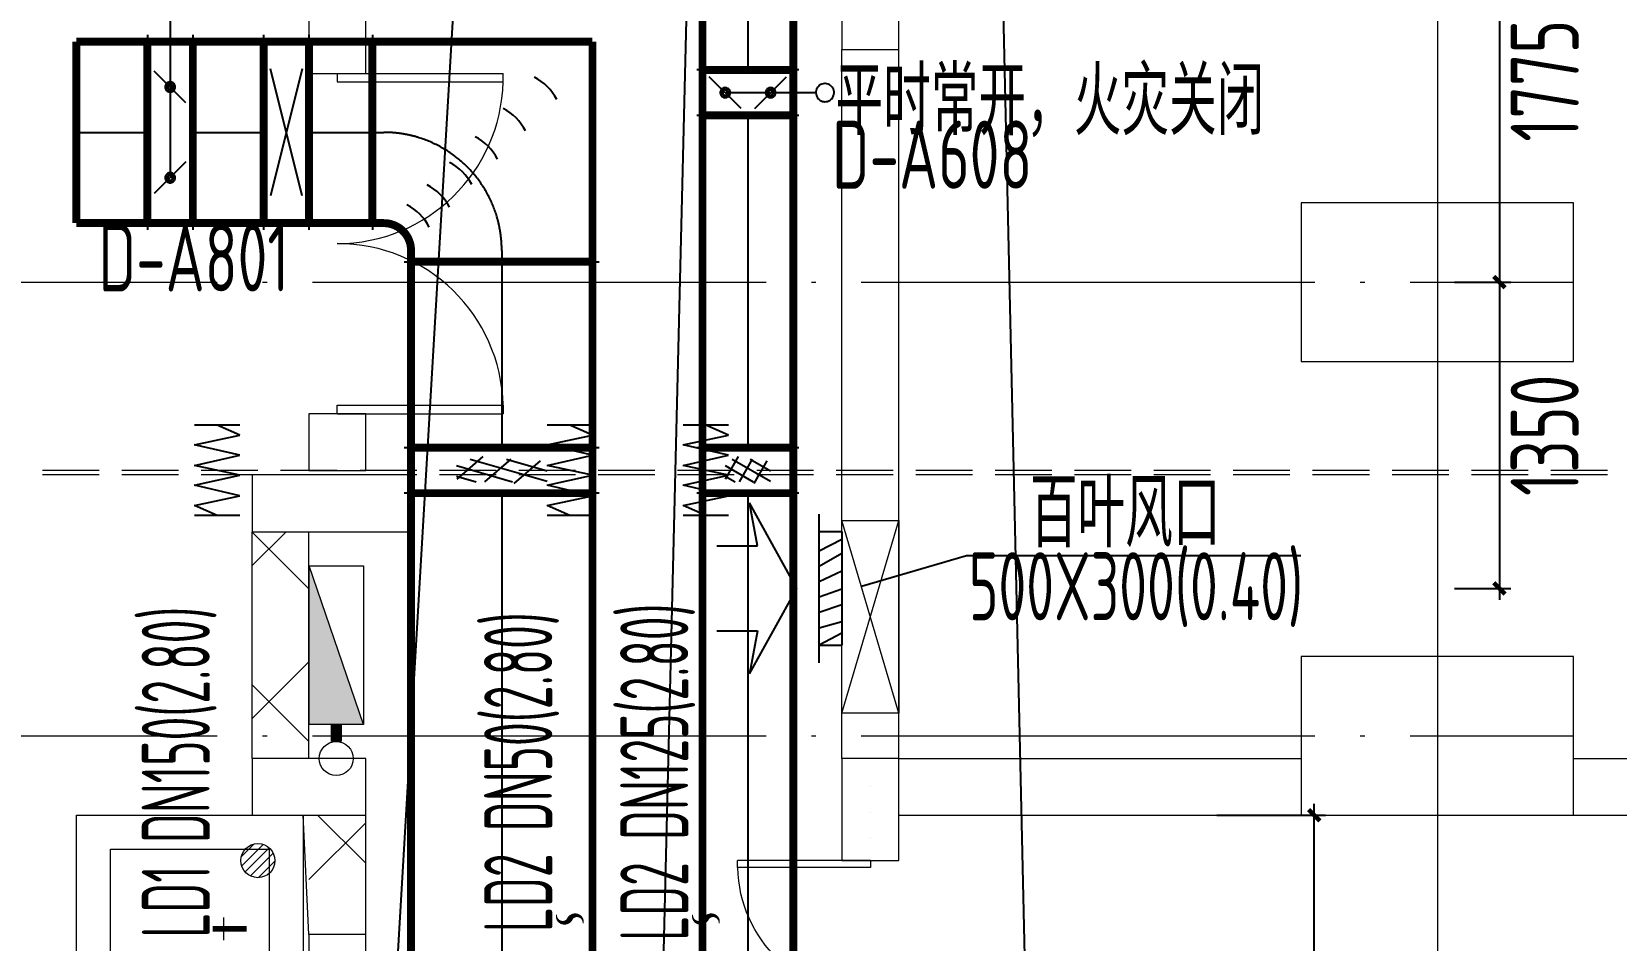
# Model space of a CAD drawing. Extents: x 4 to 13611208, y -605838 to 574722.
# Drawn here: x 13259200 to 13266186, y 204658 to 208663 of the extents above; entities that cross this region are included whole.
import ezdxf
from ezdxf.enums import TextEntityAlignment as Align

# ---------------------------------------------------------------- set-up
doc = ezdxf.new("R2010")
doc.units = 0
doc.header["$LTSCALE"] = 1000
doc.header["$MEASUREMENT"] = 0
for name, pattern in [('CENTER2', [28.575, 19.05, -3.175, 3.175, -3.175]), ('DASH', [0.35, 0.25, -0.1]), ('DOTE', [2.42, 2, -0.2, 0.02, -0.2])]:
    doc.linetypes.add(name, pattern=pattern)
doc.layers.add('0标记', color=1, linetype='Continuous', plot=False)
for name, color, linetype in [('DUCT-K-S阀门', 7, 'Continuous'), ('DUCT-X-P标注', 7, 'Continuous'), ('DUCT-X-S中心线', 5, 'CENTER2'), ('DUCT-X-S标注', 7, 'Continuous'), ('DUCT-X-S法兰', 4, 'Continuous'), ('DUCT-X-S管', 3, 'Continuous'), ('DUCT-X-S管端线', 4, 'Continuous'), ('DUCT-X-S阀门', 7, 'Continuous'), ('DUCT-X-S风口', 7, 'Continuous'), ('DUCT-X-YP中心线', 5, 'CENTER2'), ('DUCT-X-YP法兰', 2, 'Continuous'), ('DUCT-X-YP管', 31, 'Continuous'), ('DUCT-X-YP管端线', 2, 'Continuous'), ('DUCT-X-YP阀门', 7, 'Continuous'), ('SXT-冷冻水回水', 4, 'DASH'), ('SXT-标注', 7, 'Continuous'), ('VRV-标注', 7, 'Continuous')]:
    doc.layers.add(name, color=color, linetype=linetype)
for name, color, linetype, lineweight in [('pipe排水', 8, 'Continuous', 5), ('SXT-设备', 1, 'Continuous', 25), ('建筑底图', 8, 'Continuous', 13)]:
    doc.layers.add(name, color=color, linetype=linetype, lineweight=lineweight)
doc.styles.add('67', font='gbenor.shx', dxfattribs={"width": 0.7, "bigfont": 'hztxt.shx'})
doc.styles.add('du', font='gbenor.shx', dxfattribs={"width": 0.8, "bigfont": 'hztxt.shx'})
doc.dimstyles.new('67', dxfattribs={"dimscale": 100, "dimtxt": 3, "dimasz": 0.5, "dimexe": 0.5, "dimexo": 2, "dimgap": 0.5, "dimtad": 2, "dimdec": 0, "dimrnd": 5, "dimzin": 0, "dimdsep": 46, "dimtxsty": 'du', "dimblk": 'ARCHTICK', "dimcen": 0, "dimdle": 0.5, "dimclrd": 256, "dimclre": 256, "dimclrt": 256, "dimazin": 0, "dimtfac": 1, "dimtdec": 0, "dimtix": 1, "dimtmove": 2, "dimatfit": 3, "dimfxl": 100, "dimtolj": 1, "dimtzin": 0, "dimlwd": -1, "dimlwe": -1, "dimarcsym": 0})

# ---------------------------------------------------------------- blocks, each defined once
blk = doc.blocks.new('地漏')
at = {"layer": 'pipe排水'}
h = blk.add_hatch(dxfattribs=at)
h.set_pattern_fill('ANSI31', color=8, scale=25, style=0)
h.set_pattern_definition([(45, (-444803.95, -349136.397), (-28.0633004, 28.0633004), [])])
h.paths.add_polyline_path([(100, 0, 1), (-100, 0, 1)])
blk.add_circle((0, 0), 100, dxfattribs=at)
blk = doc.blocks.new('杨春湖给排水平面图-水嘴')
blk.add_line((50, 100), (-50, 100))
at = {"const_width": 25}
blk.add_lwpolyline([(0, 0), (0, 150)], dxfattribs=at)
blk = doc.blocks.new('_FZH')
blk.add_lwpolyline([(-0.5, -0.5), (0.5, -0.5), (0.5, 0.5), (-0.5, 0.5)], close=True)
blk = doc.blocks.new('$DorLib2D$00000002')
for p, q in [((-0.5, 0), (-0.5, 0.4875)), ((-0.475, 0.4875), (-0.5, 0.4875)), ((-0.475, 0), (-0.475, 0.4875)), ((0.475, 0), (0.475, 0.4875)), ((0.475, 0.4875), (0.5, 0.4875)), ((0.5, 0), (0.5, 0.4875)), ((-0.5, 0), (-0.475, 0)), ((0.5, 0), (0.475, 0))]:
    blk.add_line(p, q)
at = {"lineweight": 13}
for centre, start, end in [((-0.4875, 0), 0, 88.5307), ((0.4875, 0), 91.4693, 180)]:
    blk.add_arc(centre, 0.4875, start, end, dxfattribs=at)
blk = doc.blocks.new('金属软管')
for p, q in [((-50, 0), (50, 0)), ((0, 0), (50, -22.4)), ((50, -22.4), (-50, -43.7)), ((-50, -43.7), (50, -66.9)), ((50, -66.9), (-50, -88.9)), ((-50, -88.9), (50, -110.3)), ((50, -110.3), (-50, -133.4)), ((-50, -133.4), (50, -155.7)), ((50, -155.7), (-50, -177.2)), ((-50, -177.2), (0, -199.1)), ((-50, -199.1), (50, -199.1))]:
    blk.add_line(p, q)
blk = doc.blocks.new('水管断线(粗)')
at = {"linetype": 'Continuous'}
for points in [[(-58.7, 18.8, 3.5, 24.5, 0.827702), (0, 0, 24.5, 24.5, 0)], [(58.7, -18.8, 3.5, 24.5, 0.827702), (0, 0, 24.5, 24.5, 0)]]:
    blk.add_lwpolyline(points, format="xyseb", dxfattribs=at)
blk = doc.blocks.new('_ArchTick')
at = {"color": 0, "linetype": 'ByBlock', "const_width": 0.4}
blk.add_lwpolyline([(-0.5, -0.5), (0.5, 0.5)], dxfattribs=at)
blk = doc.blocks.new('*D805')
at = {"layer": 'DUCT-X-P标注', "transparency": 16777216}
for p, q in [((13265670.5, 209384.7), (13265670.5, 207509.5)), ((13265472.4, 209334.7), (13265720.5, 209334.7)), ((13265472.4, 207559.5), (13265720.5, 207559.5))]:
    blk.add_line(p, q, dxfattribs=at)
at = {"layer": 'DUCT-X-P标注', "transparency": 16777216, "xscale": 50, "yscale": 50, "zscale": 50}
for p, rotation in [((13265670.5, 209334.7), 90), ((13265670.5, 207559.5), 270)]:
    blk.add_blockref('_ArchTick', p, dxfattribs=dict(at, rotation=rotation))
at = {"layer": 'DUCT-X-P标注', "transparency": 16777216, "insert": (13265870.5, 208447.1), "char_height": 300, "attachment_point": 5, "rotation": 90, "style": 'du'}
blk.add_mtext('\\A1;1775', dxfattribs=at)
blk = doc.blocks.new('*D806')
at = {"layer": 'DUCT-X-P标注', "transparency": 16777216}
for p, q in [((13265670.5, 207609.5), (13265670.5, 206159.5)), ((13265472.4, 207559.5), (13265720.5, 207559.5)), ((13265472.5, 206209.5), (13265720.5, 206209.5))]:
    blk.add_line(p, q, dxfattribs=at)
at = {"layer": 'DUCT-X-P标注', "transparency": 16777216, "xscale": 50, "yscale": 50, "zscale": 50}
for p, rotation in [((13265670.5, 207559.5), 90), ((13265670.5, 206209.5), 270)]:
    blk.add_blockref('_ArchTick', p, dxfattribs=dict(at, rotation=rotation))
at = {"layer": 'DUCT-X-P标注', "transparency": 16777216, "insert": (13265870.5, 206884.5), "char_height": 300, "attachment_point": 5, "rotation": 90, "style": 'du'}
blk.add_mtext('\\A1;1350', dxfattribs=at)
blk = doc.blocks.new('*D929')
at = {"layer": 'DUCT-K-S阀门', "transparency": 16777216}
for p, q in [((13261812.5, 204559.5), (13261997, 204559.5)), ((13261947, 204559.5), (13261947, 204609.5)), ((13261947, 204559.5), (13261947, 204211.9)), ((13261812.5, 204211.9), (13261997, 204211.9)), ((13261947, 204211.9), (13261947, 204161.9))]:
    blk.add_line(p, q, dxfattribs=at)
at = {"layer": 'DUCT-K-S阀门', "transparency": 16777216, "xscale": 50, "yscale": 50, "zscale": 50}
for p, rotation in [((13261947, 204559.5), 270), ((13261947, 204211.9), 90)]:
    blk.add_blockref('_ArchTick', p, dxfattribs=dict(at, rotation=rotation))
at = {"layer": 'DUCT-K-S阀门', "transparency": 16777216, "insert": (13262147, 204385.7), "char_height": 300, "attachment_point": 5, "rotation": 90, "style": 'du'}
blk.add_mtext('\\A1;350', dxfattribs=at)
blk = doc.blocks.new('3#消火栓')
at = {"ltscale": 3.5}
blk.add_hatch(color=256, dxfattribs=at).paths.add_polyline_path([(-350, 240), (-350, 0), (350, 240)])
blk.add_line((-350, 0), (350, 240))
blk.add_lwpolyline([(-350, 240), (350, 240), (350, 0), (-350, 0)], close=True)
at = {"const_width": 50}
blk.add_lwpolyline([(-350, 120), (-425, 120)], dxfattribs=at)
blk.add_circle((-500, 120), 75)
blk = doc.blocks.new('*D1930')
at = {"layer": 'VRV-标注', "transparency": 16777216}
for p, q in [((13264854.6, 200759.5), (13264854.6, 205259.5)), ((13264424.5, 205209.5), (13264904.6, 205209.5)), ((13264424.5, 200809.5), (13264904.6, 200809.5))]:
    blk.add_line(p, q, dxfattribs=at)
at = {"layer": 'VRV-标注', "transparency": 16777216, "xscale": 50, "yscale": 50, "zscale": 50}
for p, rotation in [((13264854.6, 205209.5), 90), ((13264854.6, 200809.5), 270)]:
    blk.add_blockref('_ArchTick', p, dxfattribs=dict(at, rotation=rotation))
at = {"layer": 'VRV-标注', "transparency": 16777216, "insert": (13265054.6, 203009.5), "char_height": 300, "attachment_point": 5, "rotation": 90, "style": 'du'}
blk.add_mtext('\\A1;4400', dxfattribs=at)
blk = doc.blocks.new('$风口$00000149')
for p, q in [((408, 301.4), (199.6, 0)), ((372.5, 150), (408, 301.4)), ((100, 262), (100, -262)), ((0, -200.2), (0, 200.2)), ((0, 157.8), (100, 200.2)), ((100, 200.2), (0, 200.2)), ((0, 117.6), (100, 140)), ((552.1, 150), (372.5, 150)), ((0, 58.4), (100, 84.8)), ((0, 2.8), (100, 30.6)), ((199.6, 0), (408, -301.4)), ((0, -61.1), (100, -22.8)), ((0, -123.4), (100, -77.8)), ((100, -132.3), (0, -174)), ((552.1, -150), (372.5, -150)), ((372.5, -150), (408, -301.4)), ((100, -200.2), (0, -200.2))]:
    blk.add_line(p, q)

msp = doc.modelspace()

# ---------------------------------------------------------------- hatches: boundary and pattern name
at = {"layer": '建筑底图'}
h = msp.add_hatch(dxfattribs=at)
h.set_pattern_fill('ANSI37', color=8, scale=300, style=0)
h.set_pattern_definition([(45, (0, -5775), (-336.759605, 336.759605), []), (135, (0, -5775), (-336.759605, -336.759605), [])])
h.paths.add_polyline_path([(13260422.4, 206459.5), (13260172.4, 206459.5), (13260172.4, 205459.5), (13260422.4, 205459.5)])
h = msp.add_hatch(dxfattribs=at)
h.set_pattern_fill('ANSI37', color=8, scale=300, style=0)
h.set_pattern_definition([(45, (0, 0), (-336.759605, 336.759605), []), (135, (0, 0), (-336.759605, -336.759605), [])])
h.paths.add_polyline_path([(13260672.4, 205209.5), (13260422.4, 205209.5), (13260422.4, 204684.5), (13260672.4, 204684.5)])

# ---------------------------------------------------------------- linework, layer by layer
at = {"layer": '0标记'}
for points in [[(13260275.3, 195415.6), (13262812.1, 238538.4)], [(13263991.4, 186314.9), (13262812.1, 238538.4), (13261754.1, 195134.6)]]:
    msp.add_lwpolyline(points, dxfattribs=at)
at = {"layer": 'DUCT-X-P标注'}
msp.add_line((13264795.3, 206353.6), (13263321.8, 206353.6), dxfattribs=at)
msp.add_lwpolyline([(13263321.8, 206353.6), (13262858.3, 206217.3)], dxfattribs=at)
at = {"layer": 'DUCT-X-S中心线'}
for p, q in [((13259396.3, 208219.5), (13259710, 208219.5)), ((13259910.4, 208219.5), (13260222.2, 208219.5)), ((13260422.6, 208219.5), (13260702.2, 208219.5)), ((13260702.4, 208219.5), (13260752.4, 208219.5)), ((13261272.4, 207699.5), (13261272.4, 207649.5)), ((13261272.4, 207649.3), (13261272.4, 206829.7)), ((13261272.4, 206629.3), (13261272.4, 199597.2))]:
    msp.add_line(p, q, dxfattribs=at)
msp.add_arc((13260752.4, 207699.5), 520, 0, 90, dxfattribs=at)
at = {"layer": 'DUCT-X-S法兰'}
for p, q in [((13259710.1, 208649.5), (13259710.1, 207789.5)), ((13259910.3, 208649.5), (13259910.3, 207789.5)), ((13260222.3, 208649.5), (13260222.3, 207789.5)), ((13260422.5, 208649.5), (13260422.5, 207789.5)), ((13260702.3, 208649.5), (13260702.3, 207789.5)), ((13260842.4, 207649.4), (13261702.4, 207649.4)), ((13261702.4, 206829.6), (13260842.4, 206829.6)), ((13261702.4, 206629.4), (13260842.4, 206629.4))]:
    msp.add_line(p, q, dxfattribs=at)
at = {"layer": 'DUCT-X-S法兰', "color": 18, "true_color": 0x000000}
for p in [(13259710, 208219.5, 4250), (13259710.2, 208219.5, 4250), (13259910.2, 208219.5, 4250), (13259910.4, 208219.5, 4250), (13260222.2, 208219.5, 4250), (13260222.4, 208219.5, 4250), (13260422.4, 208219.5, 4250), (13260422.6, 208219.5, 4250), (13260702.2, 208219.5, 4250), (13260702.4, 208219.5, 4250), (13261272.4, 207649.5, 4250), (13261272.4, 207649.3, 4250), (13261272.4, 206829.7, 4250), (13261272.4, 206829.5, 4250), (13261272.4, 206629.5, 4250), (13261272.4, 206629.3, 4250)]:
    msp.add_point(p, dxfattribs=at)
at = {"layer": 'DUCT-X-S管', "const_width": 35}
for points in [[(13259710, 208619.5), (13259396.3, 208619.5)], [(13259396.3, 208619.5), (13259396.3, 207819.5)], [(13259710, 207819.5), (13259710, 208619.5)], [(13259710.2, 208619.5), (13259910.2, 208619.5)], [(13260222.2, 208619.5), (13259910.4, 208619.5)], [(13259910.4, 208619.5), (13259910.4, 207819.5)], [(13260222.2, 207819.5), (13260222.2, 208619.5)], [(13260222.4, 208619.5), (13260422.4, 208619.5)], [(13260702.2, 208619.5), (13260422.6, 208619.5)], [(13260422.6, 208619.5), (13260422.6, 207819.5)], [(13260702.2, 207819.5), (13260702.2, 208619.5)], [(13260702.4, 208619.5), (13261672.4, 208619.5)], [(13261672.4, 208619.5), (13261672.4, 207649.5)], [(13259396.3, 207819.5), (13259710, 207819.5)], [(13259910.2, 207819.5), (13259710.2, 207819.5)], [(13259910.4, 207819.5), (13260222.2, 207819.5)], [(13260422.4, 207819.5), (13260222.4, 207819.5)], [(13260422.6, 207819.5), (13260702.2, 207819.5)], [(13260752.4, 207819.5), (13260702.4, 207819.5)], [(13260872.4, 207649.5), (13260872.4, 207699.5)], [(13260872.4, 207649.3), (13260872.4, 206829.7)], [(13261672.4, 207649.3), (13260872.4, 207649.3)], [(13261672.4, 206829.7), (13261672.4, 207649.3)], [(13260872.4, 206829.7), (13261672.4, 206829.7)], [(13260872.4, 206629.5), (13260872.4, 206829.5)], [(13261672.4, 206829.5), (13261672.4, 206629.5)], [(13260872.4, 206629.3), (13260872.4, 199597.2)], [(13261672.4, 206629.3), (13260872.4, 206629.3)], [(13261672.4, 199597.2), (13261672.4, 206629.3)]]:
    msp.add_lwpolyline(points, dxfattribs=at)
msp.add_lwpolyline([(13260872.4, 207699.5, 0.414214), (13260752.4, 207819.5)], format="xyb", dxfattribs=at)
at = {"layer": 'DUCT-X-S管', "color": 18, "true_color": 0x000000}
for p in [(13260702.4, 208219.5, 4250), (13261272.4, 207649.5, 4250)]:
    msp.add_point(p, dxfattribs=at)
at = {"layer": 'DUCT-X-S管端线'}
for p, q in [((13259710.2, 208619.5), (13259710.2, 207819.5)), ((13259910.2, 208619.5), (13259910.2, 207819.5)), ((13260222.4, 208619.5), (13260222.4, 207819.5)), ((13260422.4, 208619.5), (13260422.4, 207819.5)), ((13260702.4, 207819.5), (13260702.4, 208619.5)), ((13261672.4, 207649.5), (13260872.4, 207649.5)), ((13261672.4, 206829.5), (13260872.4, 206829.5)), ((13261672.4, 206629.5), (13260872.4, 206629.5))]:
    msp.add_line(p, q, dxfattribs=at)
for centre in [(13261314.5, 208261.7), (13261176.6, 208123.8), (13261052.9, 208000), (13260939.7, 207886.9), (13260840.8, 207787.9), (13260752.4, 207699.5)]:
    msp.add_arc(centre, 225, 27, 63, dxfattribs=at)
at = {"layer": 'DUCT-X-S阀门'}
for p, q in [((13259810.2, 208719.5), (13259810.2, 208619.5)), ((13259810.2, 208619.5), (13259810.2, 208219.5)), ((13259880.2, 208349.5), (13259740.2, 208489.5)), ((13260392.4, 207939.6), (13260252.3, 208499.4)), ((13260392.4, 208499.5), (13260252.4, 207939.5)), ((13259788.4, 208423.6), (13259788, 208419.5)), ((13259788, 208419.5), (13259788.4, 208415.4)), ((13259789.5, 208427.5), (13259788.4, 208423.6)), ((13259788.4, 208415.4), (13259789.5, 208411.5)), ((13259791.3, 208431.2), (13259789.5, 208427.5)), ((13259789.5, 208411.5), (13259791.3, 208407.8)), ((13259793.8, 208434.4), (13259791.3, 208431.2)), ((13259791.3, 208407.8), (13259793.8, 208404.6)), ((13259796.8, 208437.2), (13259793.8, 208434.4)), ((13259793.8, 208404.6), (13259796.8, 208401.8)), ((13259795.8, 208423.7), (13259795.2, 208420.9)), ((13259795.2, 208420.9), (13259795.2, 208418.1)), ((13259795.2, 208418.1), (13259795.8, 208415.3)), ((13259796.8, 208426.4), (13259795.8, 208423.7)), ((13259795.8, 208415.3), (13259796.8, 208412.6)), ((13259800.3, 208439.3), (13259796.8, 208437.2)), ((13259798.4, 208428.8), (13259796.8, 208426.4)), ((13259796.8, 208412.6), (13259798.4, 208410.2)), ((13259796.8, 208401.8), (13259800.3, 208399.7)), ((13259800.3, 208430.9), (13259798.4, 208428.8)), ((13259798.4, 208410.2), (13259800.3, 208408.2)), ((13259799.9, 208422.5), (13259799.5, 208420.5)), ((13259799.5, 208420.5), (13259799.5, 208418.5)), ((13259799.5, 208418.5), (13259799.9, 208416.5)), ((13259800.6, 208424.4), (13259799.9, 208422.5)), ((13259799.9, 208416.5), (13259800.6, 208414.6)), ((13259804.1, 208440.8), (13259800.3, 208439.3)), ((13259802.7, 208432.5), (13259800.3, 208430.9)), ((13259800.3, 208408.2), (13259802.7, 208406.5)), ((13259801.7, 208426.1), (13259800.6, 208424.4)), ((13259800.6, 208414.6), (13259801.7, 208412.9)), ((13259803.1, 208427.6), (13259801.7, 208426.1)), ((13259801.7, 208412.9), (13259803.1, 208411.4)), ((13259805.3, 208433.7), (13259802.7, 208432.5)), ((13259802.7, 208406.5), (13259805.3, 208405.3)), ((13259804.8, 208428.8), (13259803.1, 208427.6)), ((13259803.1, 208411.4), (13259804.8, 208410.2)), ((13259808.1, 208441.6), (13259804.1, 208440.8)), ((13259806.7, 208429.7), (13259804.8, 208428.8)), ((13259804.8, 208410.2), (13259806.7, 208409.4)), ((13259808, 208434.4), (13259805.3, 208433.7)), ((13259805.3, 208405.3), (13259808, 208404.7)), ((13259808.6, 208430.1), (13259806.7, 208429.7)), ((13259806.7, 208409.4), (13259808.6, 208408.9)), ((13259810.9, 208434.5), (13259808, 208434.4)), ((13259808, 208404.7), (13259810.9, 208404.5)), ((13259812.2, 208441.6), (13259808.1, 208441.6)), ((13259810.7, 208430.2), (13259808.6, 208430.1)), ((13259808.6, 208408.9), (13259810.7, 208408.8)), ((13259810.2, 208419.5), (13259810.2, 208019.5)), ((13259812.7, 208429.9), (13259810.7, 208430.2)), ((13259810.7, 208408.8), (13259812.7, 208409.1)), ((13259813.7, 208434.1), (13259810.9, 208434.5)), ((13259810.9, 208404.5), (13259813.7, 208404.9)), ((13259816.2, 208440.8), (13259812.2, 208441.6)), ((13259814.6, 208429.3), (13259812.7, 208429.9)), ((13259812.7, 208409.1), (13259814.6, 208409.8)), ((13259816.4, 208433.2), (13259813.7, 208434.1)), ((13259813.7, 208404.9), (13259816.4, 208405.9)), ((13259816.4, 208428.3), (13259814.6, 208429.3)), ((13259814.6, 208409.8), (13259816.4, 208410.8)), ((13259820, 208439.3), (13259816.2, 208440.8)), ((13259818.9, 208431.7), (13259816.4, 208433.2)), ((13259817.9, 208426.9), (13259816.4, 208428.3)), ((13259816.4, 208410.8), (13259817.9, 208412.1)), ((13259816.4, 208405.9), (13259818.9, 208407.3)), ((13259819.2, 208425.3), (13259817.9, 208426.9)), ((13259817.9, 208412.1), (13259819.2, 208413.7)), ((13259821, 208429.9), (13259818.9, 208431.7)), ((13259818.9, 208407.3), (13259821, 208409.2)), ((13259820.1, 208423.5), (13259819.2, 208425.3)), ((13259819.2, 208413.7), (13259820.1, 208415.5)), ((13259823.5, 208437.2), (13259820, 208439.3)), ((13259820, 208399.7), (13259823.5, 208401.8)), ((13259820.7, 208421.5), (13259820.1, 208423.5)), ((13259820.1, 208415.5), (13259820.7, 208417.5)), ((13259820.9, 208419.5), (13259820.7, 208421.5)), ((13259820.7, 208417.5), (13259820.9, 208419.5)), ((13259822.8, 208427.6), (13259821, 208429.9)), ((13259821, 208409.2), (13259822.8, 208411.4)), ((13259824.1, 208425.1), (13259822.8, 208427.6)), ((13259822.8, 208411.4), (13259824.1, 208413.9)), ((13259826.5, 208434.4), (13259823.5, 208437.2)), ((13259823.5, 208401.8), (13259826.5, 208404.6)), ((13259824.9, 208422.4), (13259824.1, 208425.1)), ((13259824.1, 208413.9), (13259824.9, 208416.7)), ((13259825.2, 208419.5), (13259824.9, 208422.4)), ((13259824.9, 208416.7), (13259825.2, 208419.5)), ((13259829, 208431.2), (13259826.5, 208434.4)), ((13259826.5, 208404.6), (13259829, 208407.8)), ((13259830.8, 208427.5), (13259829, 208431.2)), ((13259829, 208407.8), (13259830.8, 208411.5)), ((13259831.9, 208423.6), (13259830.8, 208427.5)), ((13259830.8, 208411.5), (13259831.9, 208415.4)), ((13259832.3, 208419.5), (13259831.9, 208423.6)), ((13259831.9, 208415.4), (13259832.3, 208419.5)), ((13259800.3, 208399.7), (13259804.1, 208398.2)), ((13259804.1, 208398.2), (13259808.1, 208397.5)), ((13259808.1, 208397.5), (13259812.2, 208397.5)), ((13259812.2, 208397.5), (13259816.2, 208398.2)), ((13259816.2, 208398.2), (13259820, 208399.7)), ((13259880.2, 208089.5), (13259740.2, 207949.5)), ((13259788.4, 208023.6), (13259788, 208019.5)), ((13259788, 208019.5), (13259788.4, 208015.4)), ((13259789.5, 208027.5), (13259788.4, 208023.6)), ((13259788.4, 208015.4), (13259789.5, 208011.5)), ((13259791.3, 208031.2), (13259789.5, 208027.5)), ((13259789.5, 208011.5), (13259791.3, 208007.8)), ((13259793.8, 208034.4), (13259791.3, 208031.2)), ((13259791.3, 208007.8), (13259793.8, 208004.6)), ((13259796.8, 208037.2), (13259793.8, 208034.4)), ((13259793.8, 208004.6), (13259796.8, 208001.8)), ((13259795.8, 208023.7), (13259795.2, 208020.9)), ((13259795.2, 208020.9), (13259795.2, 208018.1)), ((13259795.2, 208018.1), (13259795.8, 208015.3)), ((13259796.8, 208026.4), (13259795.8, 208023.7)), ((13259795.8, 208015.3), (13259796.8, 208012.6)), ((13259800.3, 208039.3), (13259796.8, 208037.2)), ((13259798.4, 208028.8), (13259796.8, 208026.4)), ((13259796.8, 208012.6), (13259798.4, 208010.2)), ((13259796.8, 208001.8), (13259800.3, 207999.7)), ((13259800.3, 208030.9), (13259798.4, 208028.8)), ((13259798.4, 208010.2), (13259800.3, 208008.2)), ((13259799.9, 208022.5), (13259799.5, 208020.5)), ((13259799.5, 208020.5), (13259799.5, 208018.5)), ((13259799.5, 208018.5), (13259799.9, 208016.5)), ((13259800.6, 208024.4), (13259799.9, 208022.5)), ((13259799.9, 208016.5), (13259800.6, 208014.6)), ((13259804.1, 208040.8), (13259800.3, 208039.3)), ((13259802.7, 208032.5), (13259800.3, 208030.9)), ((13259800.3, 208008.2), (13259802.7, 208006.5)), ((13259800.3, 207999.7), (13259804.1, 207998.2)), ((13259801.7, 208026.1), (13259800.6, 208024.4)), ((13259800.6, 208014.6), (13259801.7, 208012.9)), ((13259803.1, 208027.6), (13259801.7, 208026.1)), ((13259801.7, 208012.9), (13259803.1, 208011.4)), ((13259805.3, 208033.7), (13259802.7, 208032.5)), ((13259802.7, 208006.5), (13259805.3, 208005.3)), ((13259804.8, 208028.8), (13259803.1, 208027.6)), ((13259803.1, 208011.4), (13259804.8, 208010.2)), ((13259808.1, 208041.6), (13259804.1, 208040.8)), ((13259804.1, 207998.2), (13259808.1, 207997.5)), ((13259806.7, 208029.7), (13259804.8, 208028.8)), ((13259804.8, 208010.2), (13259806.7, 208009.4)), ((13259808, 208034.4), (13259805.3, 208033.7)), ((13259805.3, 208005.3), (13259808, 208004.7)), ((13259808.6, 208030.1), (13259806.7, 208029.7)), ((13259806.7, 208009.4), (13259808.6, 208008.9)), ((13259810.9, 208034.5), (13259808, 208034.4)), ((13259808, 208004.7), (13259810.9, 208004.5)), ((13259812.2, 208041.6), (13259808.1, 208041.6)), ((13259808.1, 207997.5), (13259812.2, 207997.5)), ((13259810.7, 208030.2), (13259808.6, 208030.1)), ((13259808.6, 208008.9), (13259810.7, 208008.8)), ((13259812.7, 208029.9), (13259810.7, 208030.2)), ((13259810.7, 208008.8), (13259812.7, 208009.1)), ((13259813.7, 208034.1), (13259810.9, 208034.5)), ((13259810.9, 208004.5), (13259813.7, 208004.9)), ((13259816.2, 208040.8), (13259812.2, 208041.6)), ((13259812.2, 207997.5), (13259816.2, 207998.2)), ((13259814.6, 208029.3), (13259812.7, 208029.9)), ((13259812.7, 208009.1), (13259814.6, 208009.8)), ((13259816.4, 208033.2), (13259813.7, 208034.1)), ((13259813.7, 208004.9), (13259816.4, 208005.9)), ((13259816.4, 208028.3), (13259814.6, 208029.3)), ((13259814.6, 208009.8), (13259816.4, 208010.8)), ((13259820, 208039.3), (13259816.2, 208040.8)), ((13259816.2, 207998.2), (13259820, 207999.7)), ((13259818.9, 208031.7), (13259816.4, 208033.2)), ((13259817.9, 208026.9), (13259816.4, 208028.3)), ((13259816.4, 208010.8), (13259817.9, 208012.1)), ((13259816.4, 208005.9), (13259818.9, 208007.3)), ((13259819.2, 208025.3), (13259817.9, 208026.9)), ((13259817.9, 208012.1), (13259819.2, 208013.7)), ((13259821, 208029.9), (13259818.9, 208031.7)), ((13259818.9, 208007.3), (13259821, 208009.2)), ((13259820.1, 208023.5), (13259819.2, 208025.3)), ((13259819.2, 208013.7), (13259820.1, 208015.5)), ((13259823.5, 208037.2), (13259820, 208039.3)), ((13259820, 207999.7), (13259823.5, 208001.8)), ((13259820.7, 208021.5), (13259820.1, 208023.5)), ((13259820.1, 208015.5), (13259820.7, 208017.5)), ((13259820.9, 208019.5), (13259820.7, 208021.5)), ((13259820.7, 208017.5), (13259820.9, 208019.5)), ((13259822.8, 208027.6), (13259821, 208029.9)), ((13259821, 208009.2), (13259822.8, 208011.4)), ((13259824.1, 208025.1), (13259822.8, 208027.6)), ((13259822.8, 208011.4), (13259824.1, 208013.9)), ((13259826.5, 208034.4), (13259823.5, 208037.2)), ((13259823.5, 208001.8), (13259826.5, 208004.6)), ((13259824.9, 208022.4), (13259824.1, 208025.1)), ((13259824.1, 208013.9), (13259824.9, 208016.7)), ((13259825.2, 208019.5), (13259824.9, 208022.4)), ((13259824.9, 208016.7), (13259825.2, 208019.5)), ((13259829, 208031.2), (13259826.5, 208034.4)), ((13259826.5, 208004.6), (13259829, 208007.8)), ((13259830.8, 208027.5), (13259829, 208031.2)), ((13259829, 208007.8), (13259830.8, 208011.5)), ((13259831.9, 208023.6), (13259830.8, 208027.5)), ((13259830.8, 208011.5), (13259831.9, 208015.4)), ((13259832.3, 208019.5), (13259831.9, 208023.6)), ((13259831.9, 208015.4), (13259832.3, 208019.5)), ((13261072.4, 206750.9), (13261319.6, 206679.5)), ((13261075.5, 206691.1), (13261191, 206791.1)), ((13261133.2, 206779.5), (13261472.4, 206681.6)), ((13261198.1, 206679.5), (13261313.5, 206779.5)), ((13261293.2, 206779.5), (13261472.4, 206727.8)), ((13261327.6, 206671.4), (13261443, 206771.4)), ((13261072.4, 206704.7), (13261159.6, 206679.5))]:
    msp.add_line(p, q, dxfattribs=at)
at = {"layer": 'DUCT-X-YP中心线'}
for p, q in [((13262357.4, 208884), (13262357.4, 208494.5)), ((13262357.4, 208294.3), (13262357.4, 206829.7)), ((13262357.4, 206629.3), (13262357.4, 197109.5))]:
    msp.add_line(p, q, dxfattribs=at)
at = {"layer": 'DUCT-X-YP法兰'}
for p, q in [((13262582.4, 208494.6), (13262132.4, 208494.6)), ((13262582.4, 208294.4), (13262132.4, 208294.4)), ((13262582.4, 206829.6), (13262132.4, 206829.6)), ((13262582.4, 206629.4), (13262132.4, 206629.4))]:
    msp.add_line(p, q, dxfattribs=at)
at = {"layer": 'DUCT-X-YP法兰', "color": 18, "true_color": 0x000000}
for p in [(13262357.4, 208494.7, 4100), (13262357.4, 208494.5, 4100), (13262357.4, 208294.5, 4100), (13262357.4, 208294.3, 4100), (13262357.4, 206829.7, 4100), (13262357.4, 206829.5, 4100), (13262357.4, 206629.5, 4100), (13262357.4, 206629.3, 4100)]:
    msp.add_point(p, dxfattribs=at)
at = {"layer": 'DUCT-X-YP管', "const_width": 35}
for points in [[(13262157.4, 208884.1), (13262157.4, 208494.5)], [(13262557.4, 208494.5), (13262557.4, 208884)], [(13262157.4, 208494.5), (13262557.4, 208494.5)], [(13262157.4, 208294.5), (13262157.4, 208494.5)], [(13262557.4, 208494.5), (13262557.4, 208294.5)], [(13262157.4, 208294.3), (13262157.4, 206829.7)], [(13262557.4, 208294.3), (13262157.4, 208294.3)], [(13262557.4, 206829.7), (13262557.4, 208294.3)], [(13262157.4, 206829.7), (13262557.4, 206829.7)], [(13262157.4, 206629.5), (13262157.4, 206829.5)], [(13262557.4, 206829.5), (13262557.4, 206629.5)], [(13262157.4, 206629.3), (13262157.4, 197109.5)], [(13262557.4, 206629.3), (13262157.4, 206629.3)], [(13262557.4, 197109.5), (13262557.4, 206629.3)]]:
    msp.add_lwpolyline(points, dxfattribs=at)
at = {"layer": 'DUCT-X-YP管端线'}
for p, q in [((13262557.4, 208494.5), (13262157.4, 208494.5)), ((13262557.4, 208294.5), (13262157.4, 208294.5)), ((13262557.4, 206829.5), (13262157.4, 206829.5)), ((13262557.4, 206629.5), (13262157.4, 206629.5))]:
    msp.add_line(p, q, dxfattribs=at)
at = {"layer": 'DUCT-X-YP阀门'}
for p, q in [((13262327.4, 208324.5), (13262187.4, 208464.5)), ((13262237.6, 208404.4), (13262236.1, 208400.6)), ((13262239.7, 208407.9), (13262237.6, 208404.4)), ((13262242.5, 208410.9), (13262239.7, 208407.9)), ((13262245.7, 208413.3), (13262242.5, 208410.9)), ((13262244.9, 208402.8), (13262243.5, 208400.2)), ((13262246.8, 208405.1), (13262244.9, 208402.8)), ((13262249.4, 208415.2), (13262245.7, 208413.3)), ((13262249.1, 208407), (13262246.8, 208405.1)), ((13262249.3, 208401.5), (13262248.1, 208399.9)), ((13262251.6, 208408.4), (13262249.1, 208407)), ((13262250.8, 208402.9), (13262249.3, 208401.5)), ((13262253.3, 208416.3), (13262249.4, 208415.2)), ((13262252.5, 208404), (13262250.8, 208402.9)), ((13262254.5, 208409.2), (13262251.6, 208408.4)), ((13262254.4, 208404.8), (13262252.5, 208404)), ((13262257.4, 208416.7), (13262253.3, 208416.3)), ((13262256.4, 208405.2), (13262254.4, 208404.8)), ((13262257.4, 208409.5), (13262254.5, 208409.2)), ((13262258.4, 208405.2), (13262256.4, 208405.2)), ((13262261.5, 208416.3), (13262257.4, 208416.7)), ((13262260.3, 208409.2), (13262257.4, 208409.5)), ((13262260.4, 208404.8), (13262258.4, 208405.2)), ((13262263.1, 208408.4), (13262260.3, 208409.2)), ((13262262.3, 208404), (13262260.4, 208404.8)), ((13262265.4, 208415.2), (13262261.5, 208416.3)), ((13262264, 208402.9), (13262262.3, 208404)), ((13262265.7, 208407), (13262263.1, 208408.4)), ((13262265.5, 208401.5), (13262264, 208402.9)), ((13262269.1, 208413.3), (13262265.4, 208415.2)), ((13262266.7, 208399.9), (13262265.5, 208401.5)), ((13262268, 208405.1), (13262265.7, 208407)), ((13262269.9, 208402.8), (13262268, 208405.1)), ((13262272.3, 208410.9), (13262269.1, 208413.3)), ((13262271.3, 208400.2), (13262269.9, 208402.8)), ((13262275.1, 208407.9), (13262272.3, 208410.9)), ((13262277.2, 208404.4), (13262275.1, 208407.9)), ((13262278.7, 208400.6), (13262277.2, 208404.4)), ((13262387.4, 208324.5), (13262527.4, 208464.5)), ((13262437.6, 208404.4), (13262436.1, 208400.6)), ((13262439.7, 208407.9), (13262437.6, 208404.4)), ((13262442.5, 208410.9), (13262439.7, 208407.9)), ((13262445.7, 208413.3), (13262442.5, 208410.9)), ((13262444.9, 208402.8), (13262443.5, 208400.2)), ((13262446.8, 208405.1), (13262444.9, 208402.8)), ((13262449.4, 208415.2), (13262445.7, 208413.3)), ((13262449.1, 208407), (13262446.8, 208405.1)), ((13262449.3, 208401.5), (13262448.1, 208399.9)), ((13262451.6, 208408.4), (13262449.1, 208407)), ((13262450.8, 208402.9), (13262449.3, 208401.5)), ((13262453.3, 208416.3), (13262449.4, 208415.2)), ((13262452.5, 208404), (13262450.8, 208402.9)), ((13262454.5, 208409.2), (13262451.6, 208408.4)), ((13262454.4, 208404.8), (13262452.5, 208404)), ((13262457.4, 208416.7), (13262453.3, 208416.3)), ((13262456.4, 208405.2), (13262454.4, 208404.8)), ((13262457.4, 208409.5), (13262454.5, 208409.2)), ((13262458.4, 208405.2), (13262456.4, 208405.2)), ((13262461.5, 208416.3), (13262457.4, 208416.7)), ((13262460.3, 208409.2), (13262457.4, 208409.5)), ((13262460.4, 208404.8), (13262458.4, 208405.2)), ((13262463.1, 208408.4), (13262460.3, 208409.2)), ((13262462.3, 208404), (13262460.4, 208404.8)), ((13262465.4, 208415.2), (13262461.5, 208416.3)), ((13262464, 208402.9), (13262462.3, 208404)), ((13262465.7, 208407), (13262463.1, 208408.4)), ((13262465.5, 208401.5), (13262464, 208402.9)), ((13262469.1, 208413.3), (13262465.4, 208415.2)), ((13262466.7, 208399.9), (13262465.5, 208401.5)), ((13262468, 208405.1), (13262465.7, 208407)), ((13262469.9, 208402.8), (13262468, 208405.1)), ((13262472.3, 208410.9), (13262469.1, 208413.3)), ((13262471.3, 208400.2), (13262469.9, 208402.8)), ((13262475.1, 208407.9), (13262472.3, 208410.9)), ((13262477.2, 208404.4), (13262475.1, 208407.9)), ((13262478.7, 208400.6), (13262477.2, 208404.4)), ((13262658.6, 208404.2), (13262657.6, 208398.7)), ((13262660.3, 208409.5), (13262658.6, 208404.2)), ((13262662.8, 208414.5), (13262660.3, 208409.5)), ((13262665.9, 208419.1), (13262662.8, 208414.5)), ((13262669.6, 208423.3), (13262665.9, 208419.1)), ((13262673.9, 208426.9), (13262669.6, 208423.3)), ((13262678.6, 208429.8), (13262673.9, 208426.9)), ((13262683.7, 208432.1), (13262678.6, 208429.8)), ((13262689.1, 208433.6), (13262683.7, 208432.1)), ((13262694.6, 208434.4), (13262689.1, 208433.6)), ((13262700.2, 208434.4), (13262694.6, 208434.4)), ((13262705.7, 208433.6), (13262700.2, 208434.4)), ((13262711.1, 208432.1), (13262705.7, 208433.6)), ((13262716.2, 208429.8), (13262711.1, 208432.1)), ((13262720.9, 208426.9), (13262716.2, 208429.8)), ((13262725.2, 208423.3), (13262720.9, 208426.9)), ((13262728.9, 208419.1), (13262725.2, 208423.3)), ((13262732, 208414.5), (13262728.9, 208419.1)), ((13262734.5, 208409.5), (13262732, 208414.5)), ((13262736.2, 208404.2), (13262734.5, 208409.5)), ((13262737.2, 208398.7), (13262736.2, 208404.2)), ((13262236.1, 208400.6), (13262235.3, 208396.5)), ((13262235.3, 208396.5), (13262235.3, 208392.5)), ((13262235.3, 208392.5), (13262236.1, 208388.4)), ((13262236.1, 208388.4), (13262237.6, 208384.6)), ((13262237.6, 208384.6), (13262239.7, 208381.1)), ((13262239.7, 208381.1), (13262242.5, 208378.1)), ((13262242.7, 208397.4), (13262242.4, 208394.5)), ((13262242.4, 208394.5), (13262242.7, 208391.6)), ((13262242.5, 208378.1), (13262245.7, 208375.7)), ((13262243.5, 208400.2), (13262242.7, 208397.4)), ((13262242.7, 208391.6), (13262243.5, 208388.8)), ((13262243.5, 208388.8), (13262244.9, 208386.2)), ((13262244.9, 208386.2), (13262246.8, 208383.9)), ((13262245.7, 208375.7), (13262249.4, 208373.8)), ((13262246.8, 208396), (13262246.7, 208394)), ((13262246.7, 208394), (13262247, 208392)), ((13262247.3, 208398), (13262246.8, 208396)), ((13262246.8, 208383.9), (13262249.1, 208382)), ((13262247, 208392), (13262247.6, 208390)), ((13262248.1, 208399.9), (13262247.3, 208398)), ((13262247.6, 208390), (13262248.7, 208388.3)), ((13262248.7, 208388.3), (13262250, 208386.7)), ((13262249.1, 208382), (13262251.6, 208380.6)), ((13262249.4, 208373.8), (13262253.3, 208372.7)), ((13262250, 208386.7), (13262251.6, 208385.5)), ((13262251.6, 208385.5), (13262253.4, 208384.5)), ((13262251.6, 208380.6), (13262254.5, 208379.8)), ((13262253.3, 208372.7), (13262257.4, 208372.3)), ((13262253.4, 208384.5), (13262255.4, 208384)), ((13262254.5, 208379.8), (13262257.4, 208379.5)), ((13262255.4, 208384), (13262257.4, 208383.8)), ((13262457.4, 208394.5), (13262257.4, 208394.5)), ((13262257.4, 208383.8), (13262259.4, 208384)), ((13262257.4, 208379.5), (13262260.3, 208379.8)), ((13262257.4, 208372.3), (13262261.5, 208372.7)), ((13262259.4, 208384), (13262261.4, 208384.5)), ((13262260.3, 208379.8), (13262263.1, 208380.6)), ((13262261.4, 208384.5), (13262263.2, 208385.5)), ((13262261.5, 208372.7), (13262265.4, 208373.8)), ((13262263.1, 208380.6), (13262265.7, 208382)), ((13262263.2, 208385.5), (13262264.8, 208386.7)), ((13262264.8, 208386.7), (13262266.1, 208388.3)), ((13262265.4, 208373.8), (13262269.1, 208375.7)), ((13262265.7, 208382), (13262268, 208383.9)), ((13262266.1, 208388.3), (13262267.2, 208390)), ((13262267.5, 208398), (13262266.7, 208399.9)), ((13262267.2, 208390), (13262267.8, 208392)), ((13262268, 208396), (13262267.5, 208398)), ((13262267.8, 208392), (13262268.1, 208394)), ((13262268.1, 208394), (13262268, 208396)), ((13262268, 208383.9), (13262269.9, 208386.2)), ((13262269.1, 208375.7), (13262272.3, 208378.1)), ((13262269.9, 208386.2), (13262271.3, 208388.8)), ((13262272.1, 208397.4), (13262271.3, 208400.2)), ((13262271.3, 208388.8), (13262272.1, 208391.6)), ((13262272.4, 208394.5), (13262272.1, 208397.4)), ((13262272.1, 208391.6), (13262272.4, 208394.5)), ((13262272.3, 208378.1), (13262275.1, 208381.1)), ((13262275.1, 208381.1), (13262277.2, 208384.6)), ((13262277.2, 208384.6), (13262278.7, 208388.4)), ((13262279.5, 208396.5), (13262278.7, 208400.6)), ((13262278.7, 208388.4), (13262279.5, 208392.5)), ((13262279.5, 208392.5), (13262279.5, 208396.5)), ((13262557.4, 208394.5), (13262357.4, 208394.5)), ((13262436.1, 208400.6), (13262435.3, 208396.5)), ((13262435.3, 208396.5), (13262435.3, 208392.5)), ((13262435.3, 208392.5), (13262436.1, 208388.4)), ((13262436.1, 208388.4), (13262437.6, 208384.6)), ((13262437.6, 208384.6), (13262439.7, 208381.1)), ((13262439.7, 208381.1), (13262442.5, 208378.1)), ((13262442.7, 208397.4), (13262442.4, 208394.5)), ((13262442.4, 208394.5), (13262442.7, 208391.6)), ((13262442.5, 208378.1), (13262445.7, 208375.7)), ((13262443.5, 208400.2), (13262442.7, 208397.4)), ((13262442.7, 208391.6), (13262443.5, 208388.8)), ((13262443.5, 208388.8), (13262444.9, 208386.2)), ((13262444.9, 208386.2), (13262446.8, 208383.9)), ((13262445.7, 208375.7), (13262449.4, 208373.8)), ((13262446.8, 208396), (13262446.7, 208394)), ((13262446.7, 208394), (13262447, 208392)), ((13262447.3, 208398), (13262446.8, 208396)), ((13262446.8, 208383.9), (13262449.1, 208382)), ((13262447, 208392), (13262447.6, 208390)), ((13262448.1, 208399.9), (13262447.3, 208398)), ((13262447.6, 208390), (13262448.7, 208388.3)), ((13262448.7, 208388.3), (13262450, 208386.7)), ((13262449.1, 208382), (13262451.6, 208380.6)), ((13262449.4, 208373.8), (13262453.3, 208372.7)), ((13262450, 208386.7), (13262451.6, 208385.5)), ((13262451.6, 208385.5), (13262453.4, 208384.5)), ((13262451.6, 208380.6), (13262454.5, 208379.8)), ((13262453.3, 208372.7), (13262457.4, 208372.3)), ((13262453.4, 208384.5), (13262455.4, 208384)), ((13262454.5, 208379.8), (13262457.4, 208379.5)), ((13262455.4, 208384), (13262457.4, 208383.8)), ((13262457.4, 208383.8), (13262459.4, 208384)), ((13262457.4, 208379.5), (13262460.3, 208379.8)), ((13262457.4, 208372.3), (13262461.5, 208372.7)), ((13262459.4, 208384), (13262461.4, 208384.5)), ((13262460.3, 208379.8), (13262463.1, 208380.6)), ((13262461.4, 208384.5), (13262463.2, 208385.5)), ((13262461.5, 208372.7), (13262465.4, 208373.8)), ((13262463.1, 208380.6), (13262465.7, 208382)), ((13262463.2, 208385.5), (13262464.8, 208386.7)), ((13262464.8, 208386.7), (13262466.1, 208388.3)), ((13262465.4, 208373.8), (13262469.1, 208375.7)), ((13262465.7, 208382), (13262468, 208383.9)), ((13262466.1, 208388.3), (13262467.2, 208390)), ((13262467.5, 208398), (13262466.7, 208399.9)), ((13262467.2, 208390), (13262467.8, 208392)), ((13262468, 208396), (13262467.5, 208398)), ((13262467.8, 208392), (13262468.1, 208394)), ((13262468.1, 208394), (13262468, 208396)), ((13262468, 208383.9), (13262469.9, 208386.2)), ((13262469.1, 208375.7), (13262472.3, 208378.1)), ((13262469.9, 208386.2), (13262471.3, 208388.8)), ((13262472.1, 208397.4), (13262471.3, 208400.2)), ((13262471.3, 208388.8), (13262472.1, 208391.6)), ((13262472.4, 208394.5), (13262472.1, 208397.4)), ((13262472.1, 208391.6), (13262472.4, 208394.5)), ((13262472.3, 208378.1), (13262475.1, 208381.1)), ((13262475.1, 208381.1), (13262477.2, 208384.6)), ((13262477.2, 208384.6), (13262478.7, 208388.4)), ((13262479.5, 208396.5), (13262478.7, 208400.6)), ((13262478.7, 208388.4), (13262479.5, 208392.5)), ((13262479.5, 208392.5), (13262479.5, 208396.5)), ((13262657.4, 208394.5), (13262557.4, 208394.5)), ((13262657.6, 208398.7), (13262657.4, 208393.1)), ((13262657.4, 208393.1), (13262658, 208387.6)), ((13262658, 208387.6), (13262659.4, 208382.1)), ((13262659.4, 208382.1), (13262661.4, 208377)), ((13262661.4, 208377), (13262664.2, 208372.1)), ((13262664.2, 208372.1), (13262667.7, 208367.7)), ((13262667.7, 208367.7), (13262671.7, 208363.9)), ((13262671.7, 208363.9), (13262676.2, 208360.6)), ((13262676.2, 208360.6), (13262681.1, 208358)), ((13262681.1, 208358), (13262686.4, 208356)), ((13262686.4, 208356), (13262691.8, 208354.9)), ((13262691.8, 208354.9), (13262697.4, 208354.5)), ((13262697.4, 208354.5), (13262703, 208354.9)), ((13262703, 208354.9), (13262708.4, 208356)), ((13262708.4, 208356), (13262713.7, 208358)), ((13262713.7, 208358), (13262718.6, 208360.6)), ((13262718.6, 208360.6), (13262723.1, 208363.9)), ((13262723.1, 208363.9), (13262727.1, 208367.7)), ((13262727.1, 208367.7), (13262730.6, 208372.1)), ((13262730.6, 208372.1), (13262733.3, 208377)), ((13262733.3, 208377), (13262735.4, 208382.1)), ((13262735.4, 208382.1), (13262736.8, 208387.5)), ((13262736.8, 208387.5), (13262737.4, 208393.1)), ((13262737.4, 208393.1), (13262737.2, 208398.7)), ((13262257.4, 206750.9), (13262381, 206679.5)), ((13262259, 206691.1), (13262316.7, 206791.1)), ((13262287.8, 206779.5), (13262457.4, 206681.6)), ((13262320.2, 206679.5), (13262378, 206779.5)), ((13262367.8, 206779.5), (13262457.4, 206727.8)), ((13262385, 206671.4), (13262442.7, 206771.4)), ((13262257.4, 206704.7), (13262301, 206679.5))]:
    msp.add_line(p, q, dxfattribs=at)
at = {"layer": '建筑底图', "color": 8, "linetype": 'DOTE'}
for p, q in [((13265397.4, 226059.5), (13265397.4, 202646.5)), ((13265397.4, 212259.5), (13265397.4, 180083)), ((13255597.4, 207559.5), (13265997.4, 207559.5)), ((13255597.4, 207559.5), (13265997.4, 207559.5)), ((13255597.4, 205559.5), (13265997.4, 205559.5)), ((13255597.4, 205559.5), (13265997.4, 205559.5))]:
    msp.add_line(p, q, dxfattribs=at)
at = {"layer": '建筑底图', "color": 8}
for p, q in [((13262772.4, 205459.5), (13262772.4, 208584.5)), ((13263022.4, 205459.5), (13263022.4, 208584.5)), ((13260172.4, 205459.5), (13260172.4, 206459.5)), ((13260422.4, 205459.5), (13260422.4, 206459.5)), ((13263022.4, 205459.5), (13264797.4, 205459.5)), ((13265997.4, 205459.5), (13270447.4, 205459.5)), ((13262897.4, 205334.5), (13262897.4, 205334.5)), ((13262897.4, 205334.5), (13262897.4, 205334.5)), ((13260422.4, 204684.5), (13260397.4, 205209.5)), ((13260672.4, 204684.5), (13260672.4, 205209.5)), ((13262897.4, 205222), (13262897.4, 205222)), ((13262897.4, 205222), (13262897.4, 205222)), ((13263022.4, 205209.5), (13264797.4, 205209.5)), ((13265997.4, 205209.5), (13270447.4, 205209.5)), ((13262897.4, 205109.5), (13262897.4, 205109.5)), ((13262897.4, 205109.5), (13262897.4, 205109.5))]:
    msp.add_line(p, q, dxfattribs=at)
at = {"layer": '建筑底图', "color": 8, "linetype": 'DASH'}
for p, q in [((13271047.4, 206729.5), (13237197.4, 206729.5)), ((13271047.4, 206729.5), (13237197.4, 206729.5)), ((13271047.4, 206709.5), (13237197.4, 206709.5)), ((13271047.4, 206709.5), (13237197.4, 206709.5))]:
    msp.add_line(p, q, dxfattribs=at)
at = {"layer": '建筑底图', "color": 8}
for points in [[(13263022.4, 205659.5), (13262772.4, 205659.5), (13262772.4, 206509.5), (13263022.4, 206509.5)], [(13259397.4, 203509.5), (13259397.4, 205209.5), (13260397.4, 205209.5), (13260397.4, 203509.5)], [(13259397.4, 203509.5), (13259397.4, 205209.5), (13260397.4, 205209.5), (13260397.4, 203509.5)], [(13259547.4, 203659.5), (13259547.4, 205059.5), (13260247.4, 205059.5), (13260247.4, 203659.5)], [(13259547.4, 203659.5), (13259547.4, 205059.5), (13260247.4, 205059.5), (13260247.4, 203659.5)]]:
    msp.add_lwpolyline(points, close=True, dxfattribs=at)
for points in [[(13262772.4, 205659.5), (13263022.4, 206509.5)], [(13263022.4, 205659.5), (13262772.4, 206509.5)]]:
    msp.add_lwpolyline(points, dxfattribs=at)
msp.add_circle((13260197.4, 205009.5), 75, dxfattribs=at)

# ---------------------------------------------------------------- block references
at = {"layer": 'DUCT-X-S风口', "yscale": 1.25, "rotation": 180}
msp.add_blockref('$风口$00000149', (13262772.4, 206209.5, 3500), dxfattribs=at)
at = {"layer": 'SXT-冷冻水回水', "linetype": 'DASH'}
for p in [(13261572.4, 204752.2, 2800), (13262172.4, 204752.2, 2800)]:
    msp.add_blockref('水管断线(粗)', p, dxfattribs=at)
at = {"layer": 'SXT-设备', "xscale": 2, "yscale": 2, "zscale": 2, "rotation": 180}
for p in [(13260017.5, 206530.3, 2800), (13261572.4, 206530.3, 2800), (13262172.4, 206530.3, 2800)]:
    msp.add_blockref('金属软管', p, dxfattribs=at)
at = {"layer": '建筑底图', "color": 8}
for p, xscale, yscale, zscale in [((13262897.4, 208709.5), 250, 250, 250), ((13260547.4, 208604.5), 250, 250, 250), ((13260547.4, 206854.5), 250, 250, 250), ((13260522.4, 206584.5), 699.9999993480742, 249.9999933678773, 249.9999933678773), ((13260422.4, 205334.5), 500.0000000651926, 250.0000000207801, 250.0000000207801), ((13262897.4, 205234.5), 250.0000000111759, 449.9992613309296, 449.9992613309296), ((13260547.4, 204559.5), 250, 250, 250)]:
    msp.add_blockref('_FZH', p, dxfattribs=dict(at, xscale=xscale, yscale=yscale, zscale=zscale))
for name, p, xscale, yscale, zscale, rotation in [('$DorLib2D$00000002', (13260547.4, 207729.5), -1500, -1500, -1500, 90.00000000012197), ('_FZH', (13265397.4, 207559.5), 700, 1200, 1200, 270), ('_FZH', (13265397.4, 205559.5), 700, 1200, 1200, 270), ('$DorLib2D$00000002', (13262897.4, 204409.5), 1200, -1200, 1200, 270)]:
    msp.add_blockref(name, p, dxfattribs=dict(at, xscale=xscale, yscale=yscale, zscale=zscale, rotation=rotation))
at = {"layer": '建筑底图', "color": 8, "ltscale": 100, "rotation": 90}
msp.add_blockref('3#消火栓', (13260662.6, 205959.5), dxfattribs=at)
at = {"layer": '建筑底图', "ltscale": 3.5, "xscale": 0.7499999999999998, "yscale": 0.7499999999999998, "zscale": 0.7499999999999998}
msp.add_blockref('地漏', (13260197.4, 205009.5), dxfattribs=at)
msp.add_blockref('地漏', (13260197.4, 205009.5), dxfattribs=at)
at = {"layer": '建筑底图', "color": 8, "extrusion": (0, 0, -1), "zscale": -1, "rotation": 270}
msp.add_blockref('杨春湖给排水平面图-水嘴', (-13260147.4, 204709.5), dxfattribs=at)
msp.add_blockref('杨春湖给排水平面图-水嘴', (-13260147.4, 204709.5), dxfattribs=at)

# ---------------------------------------------------------------- texts
at = {"layer": 'DUCT-X-P标注', "style": 'du', "width": 0.7}
for s, p in [('平时常开，火灾关闭', (13262744.1, 208207.5)), ('百叶风口', (13263600.8, 206391.2)), ('500X300(0.40)', (13263331.9, 206068.8))]:
    msp.add_text(s, height=300, dxfattribs=at).set_placement(p)
at = {"layer": 'DUCT-X-S标注', "style": '67', "width": 0.75}
for s, p in [('D-A608', (13262728.3, 207971.2, -950)), ('D-A801', (13259494.8, 207518.4, -2600))]:
    msp.add_text(s, height=300, dxfattribs=at).set_placement(p)
at = {"layer": 'SXT-标注', "style": '67', "width": 0.6}
for s, p in [('LD1 DN150(2.80) ', (13259835.3, 205448.4)), ('LD2 DN125(2.80) ', (13261945, 205448.4, 2800)), ('LD2 DN50(2.80) ', (13261345, 205448.4, 2800))]:
    msp.add_text(s, height=300, rotation=90, dxfattribs=at).set_placement(p, align=Align.MIDDLE_CENTER)

# ---------------------------------------------------------------- dimensions: what is measured, and where the dimension line sits
at = {"layer": 'DUCT-K-S阀门'}
dim = msp.add_linear_dim(base=(13261947, 204211.9), p1=(13261612.5, 204559.5), p2=(13261612.5, 204211.9), angle=90, dimstyle='67', dxfattribs=at)
dim.commit()
dim.dimension.update_dxf_attribs({"geometry": '*D929', "text_midpoint": (13262147, 204385.7)})
at = {"layer": 'DUCT-X-P标注'}
for base, p1, p2, picture, middle in [((13265670.5, 207559.5), (13265272.4, 209334.7, 4100), (13265272.4, 207559.5), '*D805', (13265870.5, 208447.1)), ((13265670.5, 206209.5), (13265272.4, 207559.5), (13265272.5, 206209.5, 4100), '*D806', (13265870.5, 206884.5))]:
    dim = msp.add_linear_dim(base=base, p1=p1, p2=p2, angle=90, dimstyle='67', dxfattribs=at)
    dim.commit()
    dim.dimension.update_dxf_attribs({"geometry": picture, "text_midpoint": middle})
at = {"layer": 'VRV-标注'}
dim = msp.add_linear_dim(base=(13264854.6, 205209.5), p1=(13264224.5, 200809.5), p2=(13264224.5, 205209.5), angle=90, dimstyle='67', dxfattribs=at)
dim.commit()
dim.dimension.update_dxf_attribs({"geometry": '*D1930', "text_midpoint": (13265054.6, 203009.5)})

doc.saveas('drawing.dxf')
